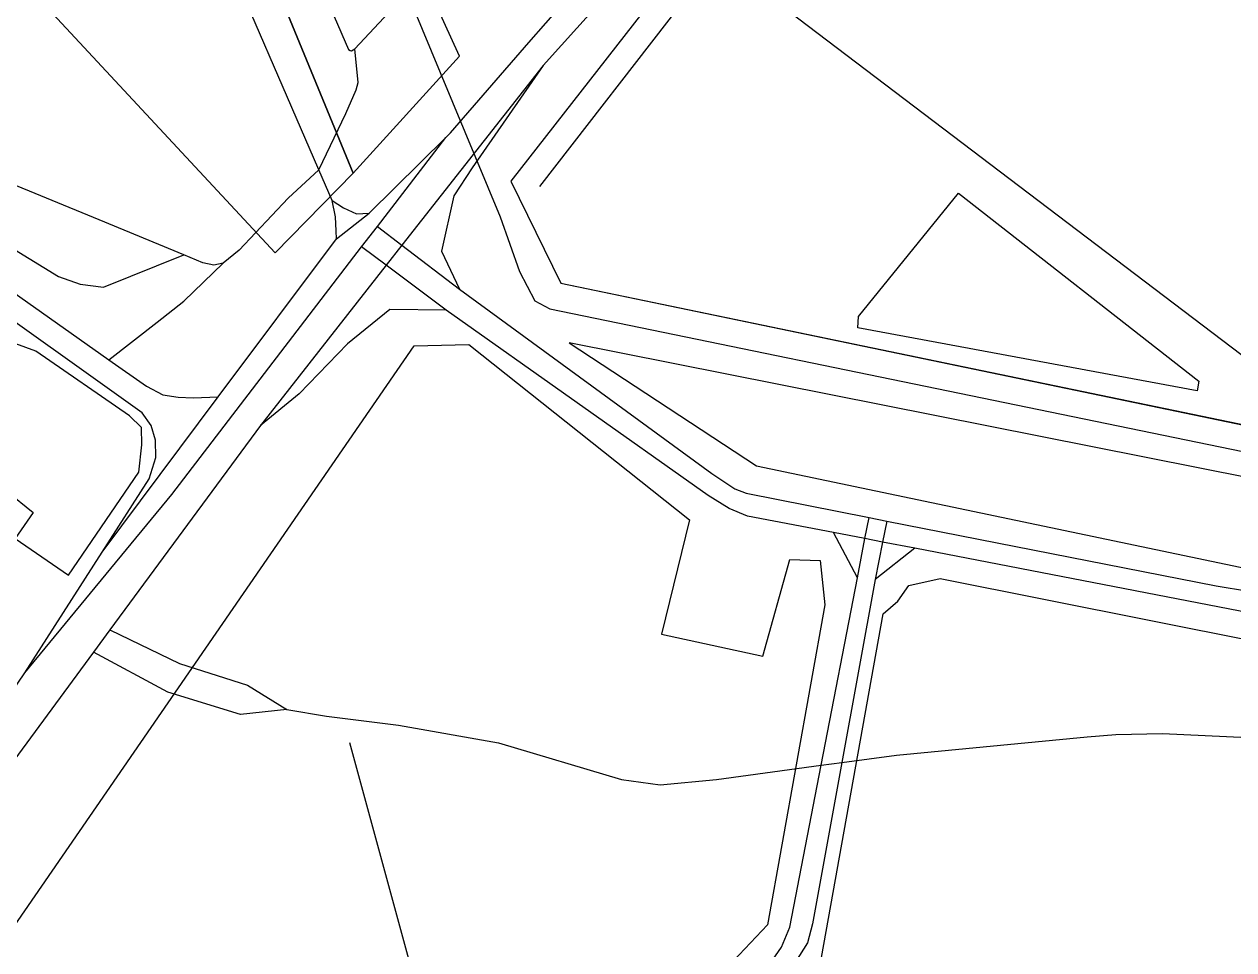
# Model space of a CAD drawing. Header units: metres. Extents: x 11276530 to 11306586, y 355867 to 367650.
# Drawn here: x 11293809 to 11294428, y 359868 to 360342 of the extents above; entities that cross this region are included whole.
import ezdxf

# ---------------------------------------------------------------- set-up
doc = ezdxf.new("R2010")
doc.units = ezdxf.units.M
for name, color, linetype in [('HIGHWAY_PRIMARY', 2, 'Continuous'), ('HIGHWAY_RESIDENTIAL', 7, 'Continuous'), ('HIGHWAY_SERVICE', 8, 'Continuous'), ('HIGHWAY_TERTIARY', 3, 'Continuous'), ('LANDUSE', 2, 'Continuous'), ('NATURAL_WATER', 5, 'Continuous'), ('OSM_OTHER', 7, 'Continuous')]:
    doc.layers.add(name, color=color, linetype=linetype)

msp = doc.modelspace()

# ---------------------------------------------------------------- linework, layer by layer
at = {"layer": 'HIGHWAY_PRIMARY'}
for points in [[(11293968.79, 360232.12), (11293985.51, 360245.11), (11294024.71, 360283.96), (11294027.09, 360286.32), (11294067.14, 360332.54), (11294093.36, 360362.32), (11294128.55, 360397.15)], [(11294137.19, 360390.36), (11294074.5, 360320.76)], [(11294074.5, 360320.76), (11294002.32, 360228.84)], [(11293666.28, 359779.09), (11293731.35, 359895.25), (11293809.39, 360009.98), (11293884.53, 360101.3), (11293981.68, 360227.89), (11293989.77, 360238.43), (11294024.71, 360283.96)], [(11293809.39, 360009.98), (11293848.84, 360071.68), (11293908.33, 360151.26), (11293968.79, 360232.12)], [(11294002.32, 360228.84), (11293994.22, 360218.52), (11293929.9, 360136.59)], [(11293929.9, 360136.59), (11293852.77, 360031.96), (11293844.42, 360020.63), (11293769.33, 359918.75), (11293744.12, 359884.56)]]:
    msp.add_lwpolyline(points, dxfattribs=at)
at = {"layer": 'HIGHWAY_RESIDENTIAL'}
for points in [[(11293959.81, 360267.36), (11293906.72, 360390.01), (11293882.17, 360446.72), (11293857.98, 360502.59), (11293832.4, 360561.68), (11293781.56, 360679.1)], [(11293966.62, 360251.66), (11293959.81, 360267.36)], [(11293966.62, 360251.66), (11293972.45, 360247.86), (11293979.1, 360244.8), (11293985.51, 360245.11)], [(11293968.79, 360232.12), (11293968.56, 360236.14), (11293968.26, 360243.31), (11293966.62, 360251.66)]]:
    msp.add_lwpolyline(points, dxfattribs=at)
at = {"layer": 'HIGHWAY_SERVICE'}
msp.add_lwpolyline([(11293761.12, 360252.79), (11293826.51, 360212.78), (11293837.56, 360208.9), (11293849.51, 360207.41), (11293890.76, 360223.79)], dxfattribs=at)
at = {"layer": 'HIGHWAY_TERTIARY'}
for points in [[(11294031.82, 360206.26), (11294160.91, 360111.94), (11294172.57, 360104.23), (11294178.4, 360101.98), (11294241.31, 360089.42)], [(11294239.24, 360078.66), (11294223.1, 360081.76), (11294179.14, 360090.21), (11294169.73, 360094.09), (11294158.99, 360100.66), (11294024.98, 360195.55)], [(11294241.31, 360089.42), (11294250.44, 360087.63), (11294418.91, 360054.57), (11294435.49, 360051.73), (11294449.01, 360052.43), (11294526.84, 360066.87)], [(11294515.2, 360054.3), (11294448.61, 360041.55), (11294440.4, 360041.1), (11294431.14, 360041.55), (11294264.72, 360073.72), (11294248.27, 360076.91), (11294239.24, 360078.66)]]:
    msp.add_lwpolyline(points, dxfattribs=at)
at = {"layer": 'LANDUSE'}
for points in [[(11293428.7, 360762.58), (11293475.17, 360724.69), (11293559.48, 360631.05), (11293937.5, 360224.84), (11293977.25, 360265.6), (11293841.74, 360595.15), (11293704.2, 360884.03), (11293428.7, 360762.58)], [(11294966.13, 360373.09), (11294524.25, 360858.45), (11294058.03, 360261.53), (11294083.6, 360209.44), (11294583.99, 360105.39), (11294584.66, 360105.59), (11294601.88, 360110.72), (11294720.35, 360081.66), (11294966.13, 360373.09)], [(11294087.94, 360178.91), (11294183.8, 360115.99), (11294441.79, 360061.94), (11294570.17, 360083.06), (11294087.94, 360178.91)], [(11294008.47, 360177.32), (11294036.54, 360177.92), (11294149.4, 360088.34), (11294135.07, 360029.82), (11294187.02, 360018.48), (11294200.75, 360068.04), (11294216.28, 360067.44), (11294218.68, 360044.75), (11294189.41, 359881.12), (11294169.11, 359859.63), (11293973.24, 359788.56), (11293835.29, 359710.94), (11293820.97, 359655.4), (11293733.18, 359715.71), (11293716.46, 359753.93), (11294008.47, 360177.32)], [(11294248.54, 360040.19), (11294256.08, 360046.71), (11294261.6, 360054.75), (11294277.68, 360058.26), (11294439.37, 360026.13), (11294512.18, 360041.19), (11294516.7, 360031.14), (11294482.05, 359824.26), (11294469.99, 359815.72), (11294216.91, 359864.43), (11294248.54, 360040.19)]]:
    msp.add_lwpolyline(points, close=True, dxfattribs=at)
for points in [[(11294524.25, 360858.45), (11294058.03, 360261.53), (11294083.6, 360209.44), (11294584.66, 360105.59), (11294601.88, 360110.72), (11294720.35, 360081.66), (11294966.13, 360373.09)], [(11293841.74, 360595.15), (11293977.25, 360265.6), (11294031.72, 360325.44), (11293939.68, 360527.51)]]:
    msp.add_lwpolyline(points, dxfattribs=at)
at = {"layer": 'NATURAL_WATER'}
msp.add_lwpolyline([(11294287.08, 360255.44), (11294410.04, 360159.21), (11294409.28, 360154.37), (11294235.65, 360186.45), (11294235.91, 360192.3), (11294287.08, 360255.44)], dxfattribs=at)
at = {"layer": 'OSM_OTHER'}
for points in [[(11294534.28, 360822.62), (11294441.88, 360734.84), (11294072.63, 360258.89)], [(11294146.1, 360389.77), (11294451.38, 360158.05), (11294500.77, 360146.79), (11294654.14, 360337.75), (11294763.82, 360474.3), (11294725.35, 360505.43), (11294441.88, 360734.84)], [(11293918.44, 360527.72), (11293915.89, 360524.98), (11293901.46, 360518.23), (11293897.28, 360512.55), (11293897.25, 360506.6), (11293935.98, 360418.7), (11293974.94, 360328.95), (11293975.78, 360328.35), (11293976.51, 360328.24), (11293978.22, 360329.31), (11293997.9, 360350.43)], [(11293932.6, 360529.7), (11293975.73, 360428.18), (11294021.89, 360317.13)], [(11293959.81, 360267.36), (11293944.05, 360252.8), (11293918.93, 360226.22), (11293910.87, 360219.65), (11293906.09, 360218.6), (11293900.41, 360219.8), (11293890.76, 360223.79), (11293847.42, 360241.74), (11293748.14, 360282.5), (11293585.56, 360343.86), (11293464.93, 360392.23), (11293456.57, 360396.11), (11293395.07, 360420.29)], [(11293301.55, 360138.45), (11293312.17, 360144.85), (11293325.75, 360157.48), (11293329.82, 360164.26), (11293398.64, 360226.39), (11293408.05, 360237.42), (11293408.13, 360237.51), (11293467.65, 360331.19), (11293474.91, 360341.51), (11293484.51, 360347.83), (11293495.76, 360351.11), (11293508.64, 360350.17), (11293587.87, 360320.48), (11293676.14, 360287.39), (11293692.3, 360280.83), (11293704.48, 360274.27), (11293717.37, 360266.3), (11293761.09, 360234.64), (11293852.22, 360170.14), (11293871.61, 360156.64), (11293880, 360152.27), (11293887.8, 360151.11), (11293895.48, 360150.78), (11293908.33, 360151.26)], [(11293959.81, 360267.36), (11293973.62, 360296.22), (11293978.95, 360308.27), (11293979.83, 360312.06), (11293978.22, 360329.31)], [(11294021.89, 360317.13), (11294052.58, 360243.27)], [(11294074.5, 360320.76), (11294038.26, 360268.38), (11294028.78, 360254.01), (11294022.52, 360225.81), (11294031.82, 360206.26)], [(11294052.58, 360243.27), (11294062.51, 360215.28), (11294070.29, 360200.4), (11294078, 360196.31), (11294578.41, 360093.32)], [(11293989.77, 360238.43), (11294002.32, 360228.84), (11294031.82, 360206.26)], [(11294024.98, 360195.55), (11293994.22, 360218.52), (11293981.68, 360227.89)], [(11293852.22, 360170.14), (11293876.97, 360189.49), (11293890.71, 360200.24), (11293910.87, 360219.65)], [(11293757.55, 360206.51), (11293748.44, 360196.66), (11293744.7, 360190.83), (11293741.27, 360182.32), (11293741.57, 360174.71), (11293739.62, 360158.89), (11293733.66, 360134.85), (11293728.58, 360125.45), (11293789.5, 360081.55), (11293792.62, 360085.89), (11293788.9, 360089.17), (11293800.09, 360102.9), (11293813.53, 360092.01), (11293804.42, 360078.72), (11293831.59, 360059.91), (11293867.58, 360112.76), (11293869.21, 360126.64), (11293869.07, 360135.45), (11293862.94, 360141.57), (11293814.87, 360174.56), (11293804.71, 360178.3), (11293772.17, 360199.35), (11293762.32, 360205.76), (11293757.55, 360206.51)], [(11293848.84, 360071.68), (11293872.91, 360109.32), (11293876.38, 360120.1), (11293876.21, 360129.04), (11293873.9, 360136.5), (11293869.42, 360143.12), (11293776.78, 360209.08)], [(11294024.98, 360195.55), (11293996.05, 360195.98), (11293974.42, 360178.34), (11293949.73, 360152.76), (11293929.9, 360136.59)], [(11293915.88, 359744.69), (11293951.83, 359756.56), (11294024.17, 359780.45), (11294030.91, 359782.68), (11294132.68, 359816.3), (11294138.52, 359818.96), (11294188.51, 359858.1), (11294196.55, 359869.63), (11294200.71, 359879.86), (11294216.77, 359962.7), (11294235.36, 360058.59), (11294239.24, 360078.66), (11294241.31, 360089.42)], [(11294250.44, 360087.63), (11294248.27, 360076.91), (11294244.39, 360057.71), (11294227.38, 359964.14), (11294212.38, 359881.63), (11294209.83, 359871.83), (11294195.53, 359849.24), (11294154.98, 359814.79), (11294145.89, 359809.38), (11294050.7, 359776.5), (11294034.93, 359771.05), (11294028.22, 359768.74), (11294012.42, 359763.28), (11293936.46, 359737.05)], [(11294235.36, 360058.59), (11294223.1, 360081.76)], [(11294264.72, 360073.72), (11294244.39, 360057.71)], [(11293852.77, 360031.96), (11293888.47, 360014.82), (11293923.18, 360003.77), (11293943.36, 359991.19)], [(11293943.36, 359991.19), (11293919.67, 359988.7), (11293882.5, 360000.19), (11293844.42, 360020.63)], [(11293943.36, 359991.19), (11293963.71, 359987.8), (11294000.59, 359983.17), (11294051.64, 359974.21), (11294114.65, 359955.4), (11294134.35, 359952.72), (11294163.32, 359955.4), (11294216.77, 359962.7), (11294227.38, 359964.14), (11294255.28, 359967.95), (11294352.92, 359977.2), (11294367.54, 359978.39), (11294391.43, 359979), (11294486.08, 359974.51), (11294519.72, 359972.34)], [(11294025.19, 359792.15), (11293975.62, 359974.28)]]:
    msp.add_lwpolyline(points, dxfattribs=at)

doc.saveas('drawing.dxf')
